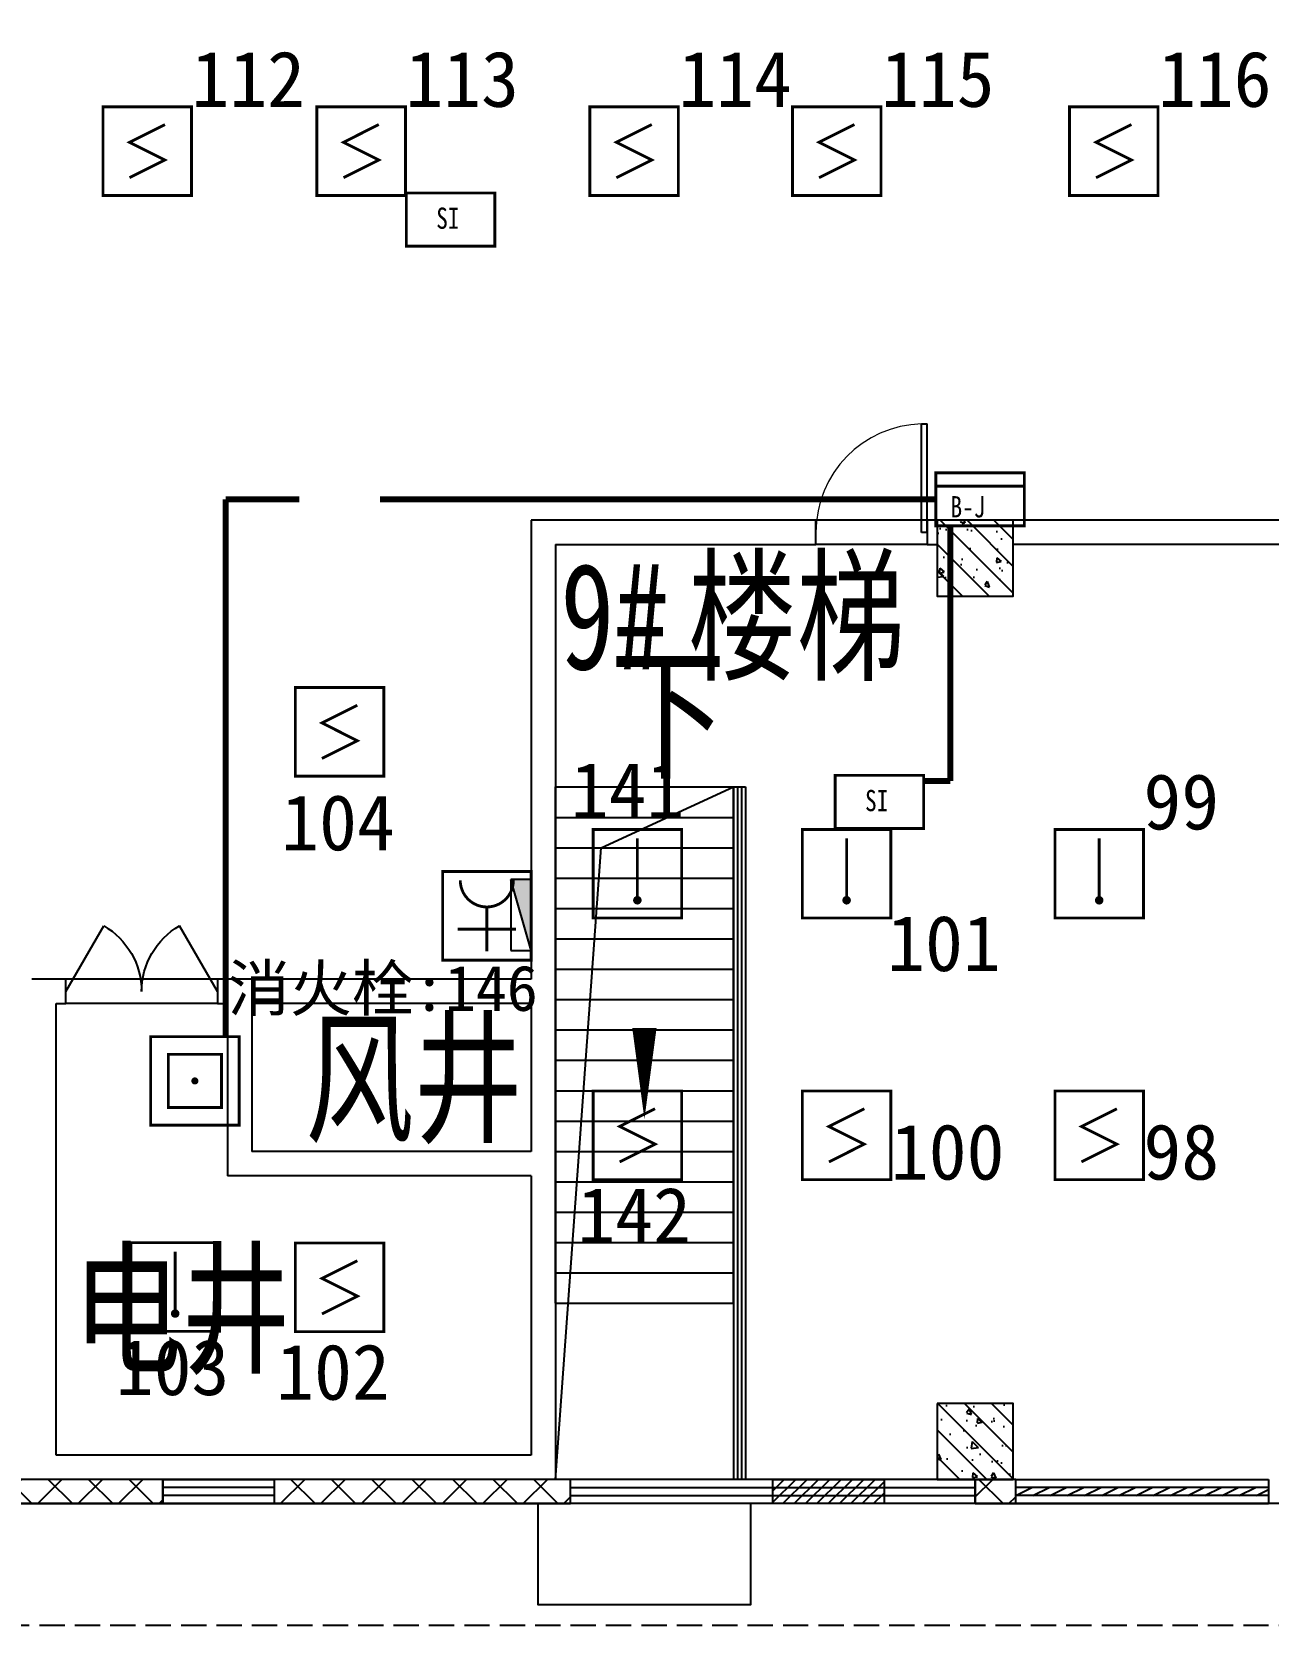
# Model space of a CAD drawing. Header units: millimetres. Extents: x -633009578 to 5705885, y -633235091 to 2571734.
# Drawn here: x 3292495 to 3304715, y 2058795 to 2074535 of the extents above; entities that cross this region are included whole.
import ezdxf

# ---------------------------------------------------------------- set-up
doc = ezdxf.new("R2010")
doc.units = ezdxf.units.MM
doc.header["$LTSCALE"] = 1000
doc.header["$MEASUREMENT"] = 0
doc.linetypes.add('DASH', pattern=[0.35, 0.25, -0.1])
doc.layers.get('0').update_dxf_attribs({"color": 9})
for name, color, linetype in [('000000000000电气', 7, 'Continuous'), ('3T_WOOD', 21, 'Continuous'), ('A-COLUM(柱)', 255, 'Continuous'), ('A-DI-I(索引)', 21, 'Continuous'), ('A-DOOR(门）', 4, 'Continuous'), ('A-F-AREA(计算)', 5, 'Continuous'), ('A-FLOR(看线)', 8, 'Continuous'), ('A-HATH(填充)', 8, 'Continuous'), ('A-LM-RAIL(栏杆)', 167, 'Continuous'), ('A-OTHER(其它)', 192, 'Continuous'), ('A-ST-O(室外)', 54, 'Continuous'), ('A-STAR(楼梯)', 51, 'Continuous'), ('A-TEXT(房间)', 243, 'Continuous'), ('A-WALL(墙)', 255, 'Continuous'), ('A-WINDOW（窗）', 4, 'Continuous'), ('DIM_SYMB', 3, 'Continuous'), ('EQUIP_消火栓', 7, 'Continuous'), ('PUB_TEXT', 7, 'Continuous'), ('WALL', 9, 'Continuous'), ('电-强电平面-线缆', 3, 'Continuous'), ('设备-消防', 3, 'Continuous')]:
    doc.layers.add(name, color=color, linetype=linetype)
doc.styles.add('_TCH', font='simhei.ttf', dxfattribs={"width": 0.75, "bigfont": 'hztxt.shx'})
doc.styles.add('_TCH_DIM', font='simhei.ttf', dxfattribs={"width": 0.8, "bigfont": 'hztxt.shx'})
doc.styles.add('IDQSTYLE', font='simhei.ttf', dxfattribs={"width": 0.707, "bigfont": 'hztxt.shx'})
doc.styles.get("Standard").update_dxf_attribs({"font": 'simhei.ttf', "bigfont": 'hztxt.shx'})
doc.styles.add('宋体', font='simhei.ttf')
pattern_1 = [(45, (850121.4751960551, 677964.29318137), (-200.0002033111466, 200.0002033111467), []), (135, (850121.4751960551, 677964.29318137), (-200.0002033111467, -200.0002033111466), [])]

# ---------------------------------------------------------------- blocks, each defined once
blk = doc.blocks.new('HC001224')
at = {"color": 0, "linetype": 'Continuous', "const_width": 0.2}
blk.add_lwpolyline([(-3.125, 3.125), (3.125, 3.125), (3.125, -3.125), (-3.125, -3.125)], close=True, dxfattribs=at)
blk.add_lwpolyline([(1.25, 1.875), (-1.25, 0.625), (1.25, -0.625), (-1.25, -1.875)], dxfattribs=at)
at = {"color": 0, "style": 'IDQSTYLE', "width": 0.7}
blk.add_attdef('PSFHATT', (5.125, -3.125), '', height=2.5, dxfattribs=at)
blk = doc.blocks.new('HC001269')
at = {"color": 0, "linetype": 'Continuous', "const_width": 0.2}
for points in [[(-3.125, -3.125), (-3.125, 3.125), (3.125, 3.125), (3.125, -3.125), (-3.125, -3.125)], [(-1.875, -1.875), (-1.875, 1.875), (1.875, 1.875), (1.875, -1.875), (-1.875, -1.875)]]:
    blk.add_lwpolyline(points, dxfattribs=at)
at = {"color": 0, "linetype": 'Continuous', "const_width": 0.25}
blk.add_lwpolyline([(-0.125, 0, 1), (0.125, 0, 1)], format="xyb", close=True, dxfattribs=at)
at = {"color": 0, "style": 'IDQSTYLE', "width": 0.7}
blk.add_attdef('PSFHATT', (5.125, -3.125), '', height=2.5, dxfattribs=at)
blk = doc.blocks.new('HC001180')
at = {"color": 0, "linetype": 'Continuous', "const_width": 0.2}
blk.add_lwpolyline([(-3.125, 1.875000000000028), (3.125, 1.875000000000028), (3.125, -1.874999999999972), (-3.125, -1.874999999999972)], close=True, dxfattribs=at)
at = {"color": 0, "style": 'IDQSTYLE', "width": 0.7}
for tag, p in [('SI', (-0.7698887372055268, -0.8480397754184743)), ('PSFHATT', (5.125, -1.874999999999972))]:
    blk.add_attdef(tag, p, '', height=1.5, dxfattribs=at)
blk = doc.blocks.new('HC001223')
at = {"color": 0, "linetype": 'Continuous', "const_width": 0.2}
blk.add_lwpolyline([(-3.125, 3.125), (3.125, 3.125), (3.125, -3.125), (-3.125, -3.125)], close=True, dxfattribs=at)
blk.add_lwpolyline([(0, 2.5), (0, -1.875)], dxfattribs=at)
at = {"color": 0, "linetype": 'Continuous', "const_width": 0.3}
blk.add_lwpolyline([(-0.15, -1.875, 1), (0.15, -1.875, 1)], format="xyb", close=True, dxfattribs=at)
at = {"color": 0, "style": 'IDQSTYLE', "width": 0.7}
blk.add_attdef('PSFHATT', (5.125, -3.125), '', height=2.5, dxfattribs=at)
blk = doc.blocks.new('HC001552')
at = {"color": 0, "linetype": 'Continuous', "const_width": 0.2}
blk.add_lwpolyline([(-3.125, 3.125), (3.125, 3.125), (3.125, -3.125), (-3.125, -3.125)], close=True, dxfattribs=at)
blk.add_lwpolyline([(-1.875, 2.5, 0.1989123673796508), (-1.325825214724788, 1.174174785275256, 0.1989123673796632), (-1.010554351787499e-15, 0.625, 0.1989123673796561), (1.325825214724758, 1.174174785275198, 0.1989123673796527), (1.875, 2.5)], format="xyb", dxfattribs=at)
for points in [[(-1.4210854715202e-14, 0.625), (0, -2.5)], [(-2.062500000000007, -0.9375000000000071), (2.062499999999993, -0.9374999999999931)]]:
    blk.add_lwpolyline(points, dxfattribs=at)
at = {"color": 0, "style": 'IDQSTYLE', "width": 0.7}
blk.add_attdef('PSFHATT', (5.125, -3.125), '', height=2.5, dxfattribs=at)
blk = doc.blocks.new('HC001315')
at = {"color": 0, "linetype": 'Continuous', "const_width": 0.2}
blk.add_lwpolyline([(-3.125, 1.875000000000028), (3.125, 1.875000000000028), (3.125, -1.874999999999972), (-3.125, -1.874999999999972)], close=True, dxfattribs=at)
blk.add_lwpolyline([(-3.125, 0.925), (3.125, 0.925)], dxfattribs=at)
at = {"color": 0, "style": 'IDQSTYLE', "width": 0.7}
for tag, p in [('B-J', (-2.085111083942451, -1.27493060040247)), ('PSFHATT', (5.125, -1.874999999999972))]:
    blk.add_attdef(tag, p, '', height=1.5, dxfattribs=at)
blk = doc.blocks.new('$TwtSys$00000434')
for p, q in [((-0.5, 0.5), (-0.5, -0.5)), ((-0.5, -0.5), (0.5, 0.5)), ((0.5, 0.5), (-0.5, 0.5)), ((0.5, -0.5), (0.5, 0.5)), ((-0.5, -0.5), (0.5, -0.5))]:
    blk.add_line(p, q)
blk.add_solid([(0.5, -0.5), (0.5, 0.5), (-0.5, -0.5)])
blk = doc.blocks.new('G$CC85EE94B')
at = {"layer": 'EQUIP_消火栓', "xscale": 700, "yscale": 200, "zscale": 700, "rotation": 89.99999499104368}
blk.add_blockref('$TwtSys$00000434', (-118139.9999693874, 4825.313976314384), dxfattribs=at)
blk = doc.blocks.new('$DorLib2D$00000231')
at = {"color": 0}
for p, q in [((-0.4999999999999947, 7.105427357601002e-15), (-0.2500000000000284, 0.4330127018921708)), ((0.5000000000000053, 7.105427357601002e-15), (0.250000000000032, 0.4330127018921708))]:
    blk.add_line(p, q, dxfattribs=at)
for centre, radius, start, end in [((-0.4999999999996803, 3.055333763768431e-13), 0.499999999999681, 0, 59.99999999996344), ((0.5000000000000426, -2.486899575160351e-14), 0.4999999999999835, 120.0000000000366, 180)]:
    blk.add_arc(centre, radius, start, end, dxfattribs=at)
blk = doc.blocks.new('$DorLib2D$00000001')
for p, q in [((0.45, 0.9750000000000001), (0.5000000000000002, 0.9750000000000001)), ((0.45, 0), (0.45, 0.9750000000000001)), ((0.5, 0), (0.5, 0.9750000000000001)), ((0.5, 0), (0.45, 0))]:
    blk.add_line(p, q)
at = {"lineweight": 13}
blk.add_arc((0.475, 0), 0.975, 91.4692835813538, 180, dxfattribs=at)
blk = doc.blocks.new('$WINLIB2D$00000039')
at = {"color": 0}
for points in [[(-0.4999999999983409, 0.5000000000445652), (-0.4999999999999964, -0.4999999999999716)], [(0.5000000000016591, 0.4999999999536158), (-0.4999999999983409, 0.5000000000445652)], [(0.4999999999983338, -0.5000000000463842), (0.4999999999999609, 0.4999999999999432)], [(-0.499999999999428, 0.1666666667124446), (0.500000000000572, 0.1666666666205998)], [(-0.3838834764901549, -0.166666666632409), (-0.4479860405916831, 0.1666666667079113)], [(-0.3158924398378069, -0.166666666637866), (-0.3799950039392748, 0.1666666667006353)], [(-0.2479014031851996, -0.166666666645142), (-0.3120039672867243, 0.1666666666951784)], [(-0.1799103665328481, -0.1666666666505989), (-0.2440129306343159, 0.1666666666887977)], [(-0.1119193298802692, -0.1666666666569512), (-0.1760218939817904, 0.1666666666824455)], [(-0.04392829322788927, -0.1666666666633319), (-0.1080308573293216, 0.1666666666760648)], [(0.02406274342471804, -0.1666666666696841), (-0.04003982067680312, 0.1666666666697125)], [(0.09205378007703402, -0.1666666666751411), (0.02795121597557682, 0.1666666666642556)], [(0.1600448167296129, -0.1666666666815217), (0.0959422526280953, 0.1666666666578749)], [(0.2280358533819644, -0.166666666687874), (0.163933289280525, 0.1666666666505989)], [(0.2960268900345753, -0.1666666666942547), (0.231924325933047, 0.1666666666460657)], [(0.3640179266869801, -0.1666666667006069), (0.2999153625854838, 0.166666666639685)], [(0.4320089633395341, -0.1666666667060639), (0.3679063992380058, 0.166666666632409)], [(0.4999999999916831, -0.1666666667115209), (0.4358974358904746, 0.1666666666260568)], [(-0.4518745131427302, -0.1666666666260284), (-0.5000000000072298, 0.08358586507802102)], [(-0.500000000000572, -0.1666666666214951), (0.499999999999428, -0.1666666667124446)], [(0.4999999999983338, -0.5000000000463842), (-0.5000000000016662, -0.4999999999554348)]]:
    blk.add_lwpolyline(points, dxfattribs=at)
blk = doc.blocks.new('$TCHSYS$WIN2D')
for p, q in [((-0.5, 0.5), (0.5, 0.5)), ((-0.5, 0.5), (-0.4999999999999999, -0.5)), ((0.5, 0.5), (0.4999999999999998, -0.5)), ((0.5, 0.1666666666666666), (-0.5, 0.1666666666666666)), ((0.5, -0.1666666666666667), (-0.5, -0.1666666666666667)), ((-0.4999999999999999, -0.5), (0.5, -0.5))]:
    blk.add_line(p, q)
blk = doc.blocks.new('_FZH')
h = blk.add_hatch()
h.set_pattern_fill('钢筋混凝土', color=256, scale=0.1, style=0)
h.set_pattern_definition([(45, (0, 0), (-0.1767766952966369, 0.1767766952966369), []), (50, (0, 0), (0.7172601826007535, -0.06275213498259512), [0.07500000000000001, -0.8250000000000001]), (355, (0, 0), (-0.138751333613, 0.7521921337000119), [0.06, -0.66]), (100.4514, (0.05977168000000001, -0.00522934), (0.5785093817140216, 0.6894395420609536), [0.06374019, -0.701142112]), (46.1842, (0, 0.2), (1.067241048625645, -0.1655190143290181), [0.1125, -1.2375]), (96.6356, (0.088936745, 0.186206693), (0.9346627055487033, 0.9741178709004418), [0.095610288, -1.051713]), (351.1842, (0, 0.2), (0.9346619451336272, 0.9741186009253247), [0.09000000000000001, -0.9900000000000001]), (21, (0.1, 0.15), (0.5969070521184617, -0.4026188906653388), [0.07500000000000001, -0.8250000000000001]), (326, (0.1, 0.15), (0.2433153319215824, 0.7251500450468529), [0.06, -0.66]), (71.4514, (0.149742233, 0.116448394), (0.84022262858149, 0.3225304967099524), [0.06374019, -0.701142112]), (37.50000000000001, (0, 0), (0.01215985531729062, 0.3328938538313115), [0, -0.652, 0, -0.67, 0, -0.6625000000000001]), (7.499999999999999, (0, 0), (0.2630695374421486, 0.3944117118823603), [0, -0.382, 0, -0.637, 0, -0.2525]), (-32.5, (-0.223, 0), (0.533822436172409, -0.02255487173437976), [0, -0.25, 0, -0.78, 0, -1.035]), (-42.5, (-0.323, 0), (0.5831861693423862, 0.1001049823323177), [0, -0.325, 0, -0.518, 0, -0.735])])
h.paths.add_polyline_path([(-0.5, -0.5), (0.5, -0.5), (0.5, 0.5), (-0.5, 0.5)])
blk.add_lwpolyline([(-0.5, -0.5), (0.5, -0.5), (0.5, 0.5), (-0.5, 0.5)], close=True)

msp = doc.modelspace()

# ---------------------------------------------------------------- hatches: boundary and pattern name
at = {"layer": '3T_WOOD'}
h = msp.add_hatch(dxfattribs=at)
h.set_pattern_fill('ANSI31', color=256, scale=50)
h.set_pattern_definition([(45, (2160479.395743424, 677977.51603476), (-56.1266007566822, 56.12660075668221), [])])
h.paths.add_polyline_path([(3299820.046416654, 2060234.629172623), (3300920.046416654, 2060234.629172623), (3300920.046416654, 2059994.629172623), (3299820.046416654, 2059994.629172623)])
at = {"layer": 'A-HATH(填充)'}
h = msp.add_hatch(dxfattribs=at)
h.set_pattern_fill('多孔材料', color=256, scale=100, style=0)
h.set_pattern_definition(pattern_1)
h.paths.add_polyline_path([(3291509.994031504, 2059994.629172636), (3293789.994030996, 2059994.629172636), (3293789.994030996, 2060234.629172634), (3291509.994031504, 2060234.629172634)])
h = msp.add_hatch(dxfattribs=at)
h.set_pattern_fill('多孔材料', color=256, scale=100, style=0)
h.set_pattern_definition(pattern_1)
h.paths.add_polyline_path([(3294889.994030996, 2059994.629172636), (3297819.994031504, 2059994.629172636), (3297819.994031504, 2060234.629172633), (3294889.994030996, 2060234.629172633)])
h = msp.add_hatch(dxfattribs=at)
h.set_pattern_fill('多孔材料', color=256, scale=100, style=0)
h.set_pattern_definition(pattern_1)
h.paths.add_polyline_path([(3301819.994032013, 2059994.629172636), (3302219.994031505, 2059994.629172635), (3302219.994031504, 2060234.629172633), (3301819.994032013, 2060234.629172633)])

# ---------------------------------------------------------------- linework, layer by layer
at = {"layer": '3T_WOOD'}
msp.add_lwpolyline([(3299820.046416654, 2060234.629172623), (3300920.046416654, 2060234.629172623), (3300920.046416654, 2059994.629172623), (3299820.046416654, 2059994.629172623)], close=True, dxfattribs=at)
at = {"layer": 'A-DI-I(索引)'}
msp.add_circle((3299540.607279132, 2065475.884246128), 0, dxfattribs=at)
at = {"layer": 'A-DOOR(门）'}
for p, q in [((3301344.994031488, 2069709.629172626), (3300244.994031488, 2069709.629172626)), ((3301344.994031488, 2069469.629172626), (3300244.994031488, 2069469.629172626)), ((3294329.994027797, 2065174.62917252), (3292829.994027797, 2065174.62917252)), ((3294329.994027797, 2064934.62917252), (3292829.994027797, 2064934.62917252))]:
    msp.add_line(p, q, dxfattribs=at)
at = {"layer": 'A-F-AREA(计算)'}
msp.add_lwpolyline([(3282179.994031782, 2196074.629172625), (3416459.994031782, 2196074.629172625), (3416459.994031782, 2059994.629172625), (3282179.994031782, 2059994.629172625)], close=True, dxfattribs=at)
at = {"layer": 'A-FLOR(看线)'}
for points in [[(3299429.994032338, 2067074.629172908), (3299429.994031832, 2060234.629172626)], [(3299429.994032338, 2067074.629172908), (3299549.994032338, 2067074.629172908)], [(3299549.994032338, 2067074.629172899), (3299549.994031832, 2060234.629172626)], [(3299599.994032362, 2059994.629172785), (3299599.994032362, 2058994.629172632), (3297499.994032515, 2058994.629172632), (3297499.994032515, 2059994.629172785)]]:
    msp.add_lwpolyline(points, dxfattribs=at)
at = {"layer": 'A-LM-RAIL(栏杆)'}
for points in [[(3299469.994032338, 2067074.629172905), (3299469.994031832, 2060234.629172626)], [(3299509.994032338, 2067074.629172902), (3299509.994031832, 2060234.629172626)]]:
    msp.add_lwpolyline(points, dxfattribs=at)
at = {"layer": 'A-OTHER(其它)'}
msp.add_lwpolyline([(3297669.994031859, 2060234.629172934), (3298122.945305728, 2066474.629172908), (3299429.994032338, 2067074.629172908)], dxfattribs=at)
at = {"layer": 'A-ST-O(室外)', "linetype": 'DASH'}
msp.add_lwpolyline([(3282419.994031765, 2058794.629172639), (3349969.994472506, 2058794.629172639)], dxfattribs=at)
at = {"layer": 'A-STAR(楼梯)'}
for p, q in [((3297669.994032338, 2061974.629172908), (3297669.994032338, 2067074.629172908)), ((3297669.994032338, 2067074.629172908), (3299429.994032338, 2067074.629172908)), ((3299429.994032338, 2061974.629172908), (3299429.994032338, 2067074.629172908)), ((3297669.994032338, 2066774.629172908), (3299429.994032338, 2066774.629172908)), ((3297669.994032338, 2066474.629172908), (3299429.994032338, 2066474.629172908)), ((3297669.994032338, 2066174.629172908), (3299429.994032338, 2066174.629172908)), ((3297669.994032338, 2065874.629172908), (3299429.994032338, 2065874.629172908)), ((3297669.994032338, 2065574.629172908), (3299429.994032338, 2065574.629172908)), ((3297669.994032338, 2065274.629172908), (3299429.994032338, 2065274.629172908)), ((3297669.994032338, 2064974.629172908), (3299429.994032338, 2064974.629172908)), ((3297669.994032338, 2064674.629172908), (3299429.994032338, 2064674.629172908)), ((3297669.994032338, 2064374.629172908), (3299429.994032338, 2064374.629172908)), ((3297669.994032338, 2064074.629172908), (3299429.994032338, 2064074.629172908)), ((3297669.994032338, 2063774.629172908), (3299429.994032338, 2063774.629172908)), ((3297669.994032338, 2063474.629172908), (3299429.994032338, 2063474.629172908)), ((3297669.994032338, 2063174.629172908), (3299429.994032338, 2063174.629172908)), ((3297669.994032338, 2062874.629172908), (3299429.994032338, 2062874.629172908)), ((3297669.994032338, 2062574.629172908), (3299429.994032338, 2062574.629172908)), ((3297669.994032338, 2062274.629172908), (3299429.994032338, 2062274.629172908)), ((3297669.994032338, 2061974.629172908), (3299429.994032338, 2061974.629172908))]:
    msp.add_line(p, q, dxfattribs=at)
at = {"layer": 'A-WALL(墙)'}
for p, q in [((3297429.994031813, 2069709.629172665), (3297429.994031813, 2065174.62917267)), ((3300244.994031504, 2069709.629172736), (3297429.994031813, 2069709.629172665)), ((3300244.994031504, 2069469.629172662), (3300244.994031504, 2069709.629172736)), ((3301444.994031993, 2069709.629172092), (3301344.994031504, 2069709.629172726)), ((3301344.994031504, 2069709.629172726), (3301344.994031504, 2069469.629172652)), ((3310644.994031993, 2069709.629172634), (3302194.994031342, 2069709.629172624)), ((3297669.994031807, 2069469.629172664), (3297669.994031798, 2065054.62917252)), ((3297669.994031807, 2069469.629172664), (3300244.994031504, 2069469.629172662)), ((3301344.994031504, 2069469.629172652), (3301444.994031993, 2069469.629172466)), ((3310644.994031993, 2069469.629172634), (3302194.994031342, 2069469.62917263)), ((3292829.994027944, 2065174.62917245), (3292494.994031657, 2065174.62917244)), ((3292829.994027944, 2064934.629172299), (3292829.994027944, 2065174.62917245)), ((3294549.994031878, 2065174.62917252), (3294329.994027944, 2065174.629172508)), ((3294329.994027944, 2065174.629172508), (3294329.994027944, 2064934.629172299)), ((3297429.994031813, 2065174.62917267), (3294549.994031878, 2065174.62917252)), ((3292734.99403178, 2060474.629172897), (3292734.994031783, 2064934.62917246)), ((3292734.994031783, 2064934.62917246), (3292829.994027944, 2064934.629172299)), ((3294329.994027944, 2064934.629172299), (3294429.994031935, 2064934.62917246)), ((3294429.994031935, 2064934.62917246), (3294429.994031935, 2063234.629172455)), ((3294669.994031935, 2064934.629172501), (3294669.994031935, 2063474.629172462)), ((3297429.994031648, 2064934.629172501), (3294669.994031935, 2064934.629172501)), ((3297429.994031648, 2064934.629172501), (3297429.994031648, 2063474.629172462)), ((3297669.994031798, 2065054.62917252), (3297669.994031798, 2063354.62917252)), ((3297429.994031648, 2063474.629172462), (3294669.994031935, 2063474.629172462)), ((3297429.994031805, 2063234.629172455), (3294429.994031935, 2063234.629172455)), ((3297429.994031805, 2063234.629172455), (3297429.994031805, 2060474.629172897)), ((3297669.994031798, 2063354.62917252), (3297669.994031839, 2060234.629172901)), ((3297429.994031805, 2060474.629172897), (3292734.99403178, 2060474.629172897)), ((3292614.994031713, 2060234.629172958), (3292494.994031993, 2060234.629174093)), ((3297669.994031839, 2060234.629172901), (3292614.994031713, 2060234.629172958))]:
    msp.add_line(p, q, dxfattribs=at)
at = {"layer": 'A-WINDOW（窗）'}
msp.add_lwpolyline([(3300920.046416599, 2060234.629172621), (3300920.046416599, 2059994.629172621)], dxfattribs=at)
at = {"layer": 'DIM_SYMB'}
msp.add_lwpolyline([(3298549.994032338, 2067127.311147433, 0, 0, 0), (3298549.994032338, 2063792.507999236, 0, 240.0000000000001, 0), (3298549.994032338, 2064692.507999236, 0, 0, 0)], format="xyseb", dxfattribs=at)
at = {"layer": 'WALL'}
for p, q in [((3293789.994030996, 2060234.629172634), (3291509.994031504, 2060234.629172634)), ((3293789.994030996, 2059994.629172636), (3293789.994030996, 2060234.629172634)), ((3297819.994031504, 2060234.629172633), (3294889.994030996, 2060234.629172633)), ((3294889.994030996, 2060234.629172633), (3294889.994030996, 2059994.629172636)), ((3297819.994031504, 2059994.629172636), (3297819.994031504, 2060234.629172633)), ((3302219.994031504, 2060234.629172633), (3301819.994032013, 2060234.629172633)), ((3301819.994032013, 2060234.629172633), (3301819.994032013, 2059994.629172636)), ((3302219.994031505, 2059994.629172635), (3302219.994031504, 2060234.629172633)), ((3291509.994031504, 2059994.629172636), (3293789.994030996, 2059994.629172636)), ((3294889.994030996, 2059994.629172636), (3297819.994031504, 2059994.629172636)), ((3301819.994032013, 2059994.629172636), (3302219.994031505, 2059994.629172635))]:
    msp.add_line(p, q, dxfattribs=at)
at = {"layer": '电-强电平面-线缆', "color": 1, "linetype": 'Continuous', "const_width": 60}
for points in [[(3294409.553117463, 2069916.476496384), (3295137.471814688, 2069916.476496384)], [(3294409.553117463, 2064608.338486342), (3294409.553117463, 2069916.476496384)], [(3295937.471814688, 2069916.476496384), (3301430.634130061, 2069916.476496384)], [(3301572.79844819, 2069653.976496398), (3301572.79844819, 2067134.300879935)], [(3301310.653534925, 2067134.300879935), (3301572.79844819, 2067134.300879935)]]:
    msp.add_lwpolyline(points, dxfattribs=at)

# ---------------------------------------------------------------- block references
at = {"layer": '3T_WOOD'}
msp.add_blockref('G$CC85EE94B', (3415469.99403178, 2060984.629172624), dxfattribs=at)
at = {"layer": 'A-COLUM(柱)', "xscale": 750, "yscale": 750, "zscale": 750, "rotation": 270}
for p in [(3301819.99403178, 2069334.629172626), (3301819.99403178, 2060609.629172626)]:
    msp.add_blockref('_FZH', p, dxfattribs=at)
at = {"layer": 'A-DOOR(门）', "extrusion": (0, 0, -1), "xscale": -1100, "yscale": 1100, "zscale": 1100}
msp.add_blockref('$DorLib2D$00000001', (-3300794.994031488, 2069589.629172626), dxfattribs=at)
at = {"layer": 'A-DOOR(门）', "xscale": -1500, "yscale": 1500, "zscale": 1500}
msp.add_blockref('$DorLib2D$00000231', (3293579.994027797, 2065054.62917252), dxfattribs=at)
at = {"layer": 'A-WINDOW（窗）', "xscale": 1100, "yscale": 240, "zscale": 1100}
msp.add_blockref('$TCHSYS$WIN2D', (3294339.994030938, 2060114.629172626), dxfattribs=at)
at = {"layer": 'A-WINDOW（窗）', "extrusion": (0, 0, -1), "xscale": -4000, "yscale": 240, "zscale": 4000, "rotation": 180}
msp.add_blockref('$TCHSYS$WIN2D', (-3299819.994031783, 2060114.629172626), dxfattribs=at)
at = {"layer": 'A-WINDOW（窗）', "extrusion": (0, 0, -1), "xscale": 2500, "yscale": 240, "zscale": 2500}
msp.add_blockref('$WINLIB2D$00000039', (-3303469.994031786, 2060114.629172626), dxfattribs=at)
at = {"layer": '设备-消防', "xscale": 140, "yscale": 140, "zscale": 140}
for name, p in [('HC001224', (3293635.218155035, 2073356.366004866)), ('HC001224', (3295750.065203926, 2073356.366004866)), ('HC001224', (3298447.661139805, 2073356.366004866)), ('HC001224', (3300450.616931202, 2073356.366004866)), ('HC001224', (3303188.659480847, 2073356.366004866)), ('HC001224', (3295537.471814688, 2067619.676144563)), ('HC001223', (3298480.181733866, 2066218.059539357)), ('HC001223', (3300548.547858501, 2066218.059539357)), ('HC001223', (3303045.07960989, 2066218.059539357)), ('HC001552', (3296992.494071782, 2065801.847696078)), ('HC001224', (3298480.181733866, 2063633.610960867)), ('HC001224', (3300548.547858501, 2063633.610960867)), ('HC001224', (3303045.07960989, 2063633.610960867)), ('HC001223', (3293911.803775203, 2062135.016294186)), ('HC001224', (3295537.471814688, 2062131.90788746))]:
    msp.add_blockref(name, p, dxfattribs=at)
at = {"layer": '设备-消防'}
ref = msp.add_blockref('HC001180', (3296634.545520037, 2072680.303486712), dxfattribs=dict(at, xscale=140, yscale=140, zscale=140, rotation=180))
ref.add_attrib('SI', 'SI', (3296492.545520037, 2072589.029055271), dxfattribs={"layer": '0', "color": 0, "height": 210, "width": 0.8})
ref = msp.add_blockref('HC001315', (3301868.134130061, 2069916.476496398), dxfattribs=dict(at, xscale=140, yscale=140, zscale=140))
ref.add_attrib('B-J', 'B-J', (3301576.218578309, 2069737.986212342), dxfattribs={"layer": '0', "color": 0, "height": 210, "width": 0.8})
ref = msp.add_blockref('HC001180', (3300873.153534925, 2066926.764376481), dxfattribs=dict(at, xscale=140, yscale=140, zscale=140, rotation=180))
ref.add_attrib('SI', 'SI', (3300731.153534925, 2066835.48994504), dxfattribs={"layer": '0', "color": 0, "height": 210, "width": 0.8})
at = {"layer": '设备-消防', "xscale": -140, "yscale": 140, "zscale": 140, "rotation": 180}
msp.add_blockref('HC001269', (3294106.357890623, 2064170.838486342), dxfattribs=at)

# ---------------------------------------------------------------- texts
at = {"layer": '000000000000电气', "color": 1, "lineweight": 35, "style": '宋体'}
for s, p in [('112', (3294072.718155035, 2073793.866004866)), ('113', (3296187.565203926, 2073793.866004866)), ('114', (3298885.161139805, 2073793.866004866)), ('115', (3300888.116931202, 2073793.866004866)), ('116', (3303626.159480847, 2073793.866004866)), ('141', (3297822.943159073, 2066768.548770898)), ('99', (3303482.57960989, 2066655.559539357)), ('104', (3294960.030947339, 2066449.084447222)), ('101', (3300949.842286062, 2065256.39557829)), ('100', (3300986.047858501, 2063196.110960867)), ('98', (3303482.57960989, 2063196.110960867)), ('142', (3297887.099127961, 2062568.548770898)), ('103', (3293324.565855745, 2061067.228928983)), ('102', (3294910.67620171, 2061021.475745926))]:
    msp.add_text(s, height=550, dxfattribs=at).set_placement(p)
at = {"layer": '000000000000电气', "color": 4, "lineweight": 35, "style": '宋体'}
msp.add_text('消火栓:146', height=450, dxfattribs=at).set_placement((3294429.994031935, 2064862.719485852))
at = {"layer": 'A-TEXT(房间)', "style": '_TCH', "width": 0.75}
for s, p in [('楼梯', (3298980.289999168, 2068236.700643493)), ('9#', (3297717.538213904, 2068236.700643493)), ('风井', (3295196.579311903, 2063672.813082091)), ('电井', (3292902.767521573, 2061393.318603737))]:
    msp.add_text(s, height=1050, dxfattribs=at).set_placement(p)
at = {"layer": 'PUB_TEXT', "style": '_TCH_DIM', "width": 0.8}
msp.add_text('下', height=1050, dxfattribs=at).set_placement((3298209.364111078, 2067271.244715612))

doc.saveas('drawing.dxf')
